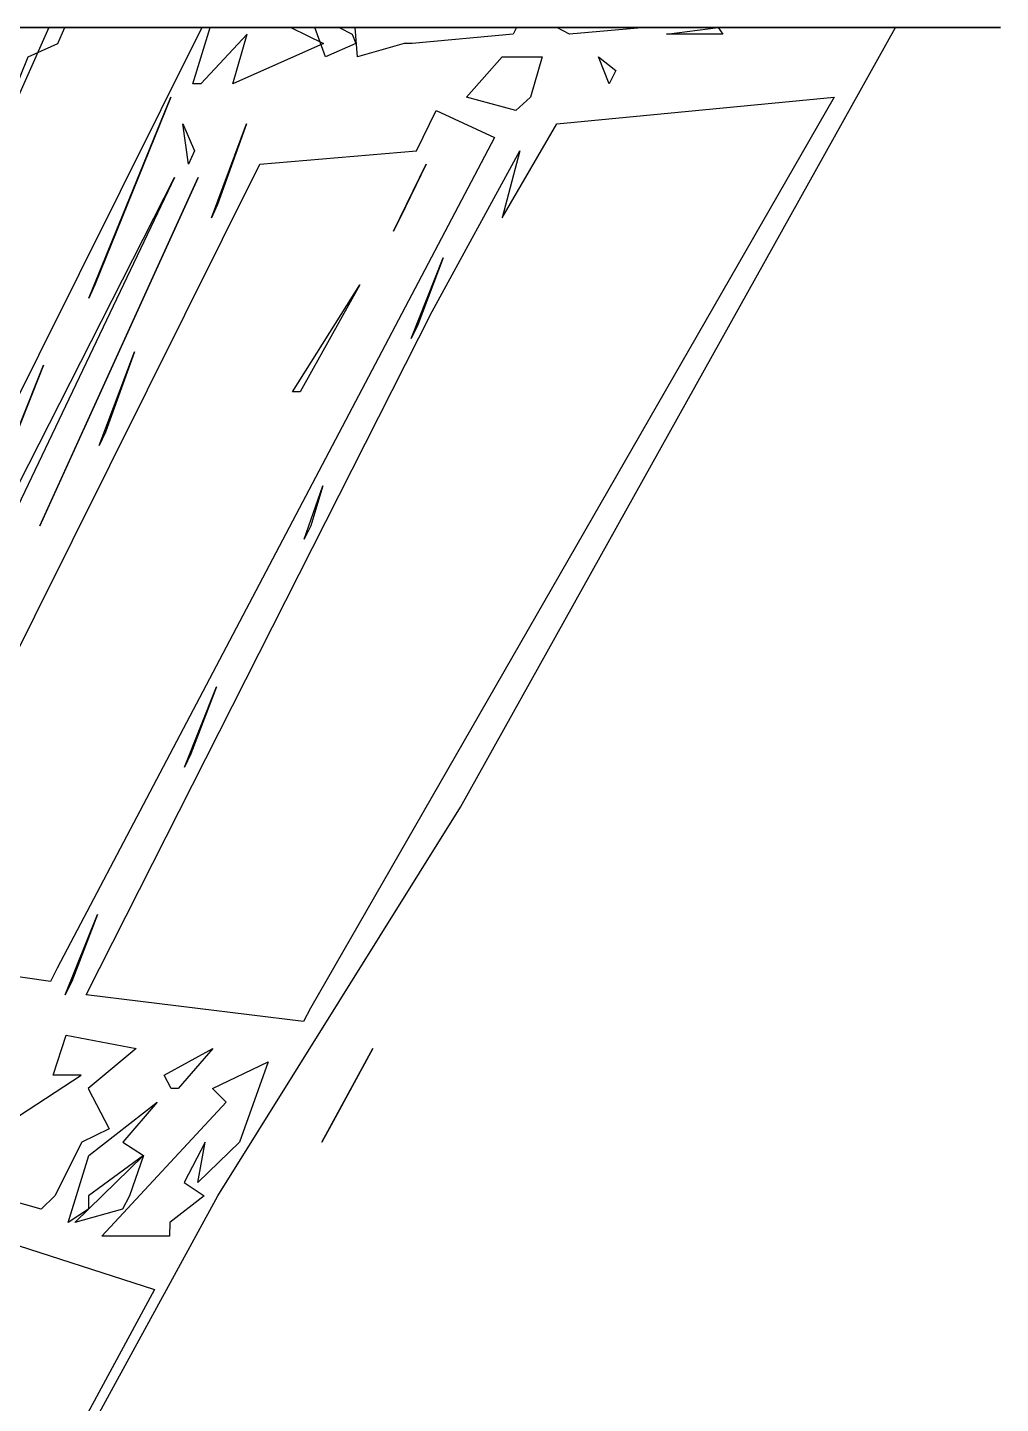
# Model space of a CAD drawing. Extents: x -11089 to 11068, y 2036 to 20000.
# Drawn here: x 8450 to 11068, y 16297 to 20000 of the extents above; entities that cross this region are included whole.
import ezdxf

# ---------------------------------------------------------------- set-up
doc = ezdxf.new("R2010")
doc.units = 0

msp = doc.modelspace()

# ---------------------------------------------------------------- linework, layer by layer
for p, q in [((8506.9444, 20000, 2097.619), (3859.5372, 9536.0577)), ((8919.2708, 20000, 1645.2381), (7819.3078, 17793.2692)), ((7942.7083, 20000, 2466.6667), (8680.5556, 20000, 2478.5714)), ((8680.5556, 20000, 2478.5714), (7942.7083, 20000, 2514.2857)), ((8940.9722, 20000, 2466.6667), (8485.2431, 20000, 2430.9524)), ((8485.2431, 20000, 2430.9524), (8506.9444, 20000, 2097.619)), ((8531.8489, 19956.7308), (8550.3472, 20000, 2323.8095)), ((8550.3472, 20000, 2323.8095), (8615.4514, 20000, 2276.1905)), ((8615.4514, 20000, 2276.1905), (8593.75, 20000, 2347.619)), ((8593.75, 20000, 2347.619), (8658.8542, 20000, 2407.1429)), ((8593.75, 20000, 1954.7619), (8593.75, 20000, 2216.6667)), ((8593.75, 20000, 2216.6667), (8593.75, 20000, 1966.6667)), ((8593.75, 20000, 1966.6667), (8593.75, 20000, 1954.7619)), ((9136.2847, 20000, 2645.2381), (8658.8542, 20000, 2585.7143)), ((8658.8542, 20000, 2585.7143), (9006.0764, 20000, 2597.619)), ((8658.8542, 20000, 2407.1429), (9114.5833, 20000, 2478.5714)), ((8680.5556, 20000, 2514.2857), (8897.5694, 20000, 2514.2857)), ((8702.2569, 20000, 2514.2857), (8680.5556, 20000, 2514.2857)), ((8680.5556, 20000, 4371.4286), (8723.9583, 20000, 4407.1429)), ((8723.9583, 20000, 4407.1429), (8680.5556, 20000, 4383.3333)), ((8680.5556, 20000, 4383.3333), (8680.5556, 20000, 4371.4286)), ((8962.6736, 20000, 2550), (8702.2569, 20000, 2514.2857)), ((8894.8072, 19848.5577), (8940.9722, 20000, 1621.4286)), ((8984.375, 20000, 2514.2857), (8897.5694, 20000, 2490.4762)), ((8897.5694, 20000, 2490.4762), (8940.9722, 20000, 2466.6667)), ((8897.5694, 20000, 2514.2857), (8962.6736, 20000, 2550)), ((9006.0764, 20000, 3561.9048), (8897.5694, 20000, 3550)), ((8897.5694, 20000, 3550), (9071.1806, 20000, 3526.1905)), ((10416.6667, 20000, 1704.7619), (8919.2708, 20000, 1645.2381)), ((9157.9861, 20000, 3633.3333), (8919.2708, 20000, 3585.7143)), ((8919.2708, 20000, 3585.7143), (9006.0764, 20000, 3561.9048)), ((8940.9722, 20000, 1621.4286), (9157.9861, 20000, 1609.5238)), ((9027.7778, 20000, 4752.381), (8940.9722, 20000, 4716.6667)), ((8940.9722, 20000, 4716.6667), (9027.7778, 20000, 4728.5714)), ((9114.5833, 20000, 2502.381), (8962.6736, 20000, 2478.5714)), ((8962.6736, 20000, 2478.5714), (8984.375, 20000, 2514.2857)), ((9006.0764, 20000, 2597.619), (9136.2847, 20000, 2561.9048)), ((9071.1806, 20000, 4716.6667), (9027.7778, 20000, 4752.381)), ((9027.7778, 20000, 4728.5714), (9049.4792, 20000, 4692.8571)), ((9136.2847, 20000, 2561.9048), (9049.4792, 20000, 2514.2857)), ((9049.4792, 20000, 2514.2857), (9114.5833, 20000, 2502.381)), ((9114.5833, 20000, 3538.0952), (9049.4792, 20000, 3550)), ((9049.4792, 20000, 3550), (9049.4792, 20000, 3597.619)), ((9049.4792, 20000, 3597.619), (9136.2847, 20000, 3609.5238)), ((9049.4792, 20000, 3240.4762), (9179.6875, 20000, 3240.4762)), ((9071.1806, 20000, 3252.381), (9049.4792, 20000, 3240.4762)), ((9136.2847, 20000, 3419.0476), (9049.4792, 20000, 3419.0476)), ((9049.4792, 20000, 3419.0476), (9136.2847, 20000, 3383.3333)), ((9049.4792, 20000, 4680.9524), (9179.6875, 20000, 4680.9524)), ((9179.6875, 20000, 4680.9524), (9049.4792, 20000, 4704.7619)), ((9049.4792, 20000, 4704.7619), (9114.5833, 20000, 4752.381)), ((9049.4792, 20000, 4692.8571), (9049.4792, 20000, 4680.9524)), ((9266.4931, 20000, 2133.3333), (9071.1806, 20000, 2109.5238)), ((9071.1806, 20000, 2109.5238), (9071.1806, 20000, 2002.381)), ((9071.1806, 20000, 2002.381), (9136.2847, 20000, 1990.4762)), ((9092.8819, 20000, 4038.0952), (9071.1806, 20000, 3966.6667)), ((9071.1806, 20000, 3966.6667), (9157.9861, 20000, 3990.4762)), ((9071.1806, 20000, 3526.1905), (9114.5833, 20000, 3538.0952)), ((9157.9861, 20000, 3276.1905), (9071.1806, 20000, 3252.381)), ((9114.5833, 20000, 4752.381), (9071.1806, 20000, 4716.6667)), ((9179.6875, 20000, 2002.381), (9092.8819, 20000, 2038.0952)), ((9092.8819, 20000, 2038.0952), (9092.8819, 20000, 2097.619)), ((9092.8819, 20000, 2097.619), (9201.3889, 20000, 2109.5238)), ((9157.9861, 20000, 4014.2857), (9092.8819, 20000, 4038.0952)), ((9114.5833, 20000, 2478.5714), (9157.9861, 20000, 2228.5714)), ((9157.9861, 20000, 3990.4762), (9114.5833, 20000, 3692.8571)), ((9114.5833, 20000, 3692.8571), (9201.3889, 20000, 3680.9524)), ((9179.6875, 20000, 3240.4762), (9114.5833, 20000, 3264.2857)), ((9114.5833, 20000, 3264.2857), (9157.9861, 20000, 3276.1905)), ((9201.3889, 20000, 2978.5714), (9136.2847, 20000, 2645.2381)), ((9136.2847, 20000, 1990.4762), (9179.6875, 20000, 2002.381)), ((9288.1944, 20000, 4538.0952), (9136.2847, 20000, 4478.5714)), ((9136.2847, 20000, 4478.5714), (9223.0903, 20000, 4430.9524)), ((9136.2847, 20000, 3609.5238), (9331.5972, 20000, 3561.9048)), ((9136.2847, 20000, 3371.4286), (9136.2847, 20000, 3419.0476)), ((9136.2847, 20000, 3383.3333), (9136.2847, 20000, 3371.4286)), ((9157.9861, 20000, 2228.5714), (9266.4931, 20000, 2490.4762)), ((9157.9861, 20000, 1609.5238), (9157.9861, 20000, 1645.2381)), ((9157.9861, 20000, 1645.2381), (9246.4454, 19956.7308)), ((9179.6875, 20000, 2288.0952), (9157.9861, 20000, 2419.0476)), ((9157.9861, 20000, 2419.0476), (9179.6875, 20000, 2300)), ((9244.7917, 20000, 4728.5714), (9157.9861, 20000, 4716.6667)), ((9157.9861, 20000, 4716.6667), (9331.5972, 20000, 4740.4762)), ((9223.0903, 20000, 4430.9524), (9157.9861, 20000, 4323.8095)), ((9157.9861, 20000, 4323.8095), (9244.7917, 20000, 4252.381)), ((9179.6875, 20000, 4276.1905), (9157.9861, 20000, 4014.2857)), ((9201.3889, 20000, 3680.9524), (9157.9861, 20000, 3633.3333)), ((9288.1944, 20000, 3466.6667), (9157.9861, 20000, 3466.6667)), ((9157.9861, 20000, 3466.6667), (9353.2986, 20000, 3359.5238)), ((9179.6875, 20000, 2300), (9179.6875, 20000, 2288.0952)), ((9375, 20000, 4645.2381), (9179.6875, 20000, 4621.4286)), ((9179.6875, 20000, 4621.4286), (9266.4931, 20000, 4609.5238)), ((9244.7917, 20000, 4252.381), (9179.6875, 20000, 4276.1905)), ((9244.7917, 20000, 3395.2381), (9179.6875, 20000, 3383.3333)), ((9179.6875, 20000, 3383.3333), (9223.0903, 20000, 3359.5238)), ((9288.1944, 20000, 4288.0952), (9179.6875, 20000, 4347.619)), ((9179.6875, 20000, 4347.619), (9266.4931, 20000, 4419.0476)), ((9309.8958, 20000, 2978.5714), (9201.3889, 20000, 2978.5714)), ((9201.3889, 20000, 2109.5238), (9223.0903, 20000, 2038.0952)), ((9266.4931, 20000, 4609.5238), (9201.3889, 20000, 4561.9048)), ((9201.3889, 20000, 4561.9048), (9288.1944, 20000, 4538.0952)), ((9331.5972, 20000, 3561.9048), (9201.3889, 20000, 3526.1905)), ((9201.3889, 20000, 3526.1905), (9331.5972, 20000, 3561.9048)), ((9353.2986, 20000, 3359.5238), (9201.3889, 20000, 3288.0952)), ((9201.3889, 20000, 3288.0952), (9418.4028, 20000, 3264.2857)), ((9353.2986, 20000, 3097.619), (9201.3889, 20000, 3097.619)), ((9201.3889, 20000, 3097.619), (9288.1944, 20000, 3026.1905)), ((9288.1944, 20000, 3597.619), (9201.3889, 20000, 3609.5238)), ((9201.3889, 20000, 3609.5238), (9266.4931, 20000, 3680.9524)), ((9288.1944, 20000, 3978.5714), (9201.3889, 20000, 4026.1905)), ((9201.3889, 20000, 4026.1905), (9309.8958, 20000, 4014.2857)), ((9223.0903, 20000, 3919.0476), (9201.3889, 20000, 3990.4762)), ((9201.3889, 20000, 3990.4762), (9244.7917, 20000, 3930.9524)), ((9223.0903, 20000, 2038.0952), (9266.4931, 20000, 2133.3333)), ((9251.3543, 19920.6731), (9223.0903, 20000, 1621.4286)), ((9223.0903, 20000, 1621.4286), (9288.1944, 20000, 1645.2381)), ((9223.0903, 20000, 3359.5238), (9244.7917, 20000, 3347.619)), ((9288.1944, 20000, 3692.8571), (9223.0903, 20000, 3704.7619)), ((9223.0903, 20000, 3704.7619), (9288.1944, 20000, 3978.5714)), ((9244.7917, 20000, 3930.9524), (9223.0903, 20000, 3919.0476)), ((9331.5972, 20000, 2704.7619), (9244.7917, 20000, 2680.9524)), ((9244.7917, 20000, 2680.9524), (9309.8958, 20000, 2978.5714)), ((9375, 20000, 4776.1905), (9244.7917, 20000, 4776.1905)), ((9244.7917, 20000, 4776.1905), (9244.7917, 20000, 4728.5714)), ((9244.7917, 20000, 3347.619), (9244.7917, 20000, 3395.2381)), ((9331.5972, 20000, 4073.8095), (9244.7917, 20000, 4121.4286)), ((9244.7917, 20000, 4121.4286), (9331.5972, 20000, 4145.2381)), ((9331.5972, 20000, 4478.5714), (9244.7917, 20000, 4478.5714)), ((9244.7917, 20000, 4478.5714), (9353.2986, 20000, 4514.2857)), ((9266.4931, 20000, 2490.4762), (9266.4931, 20000, 2133.3333)), ((9266.4931, 20000, 2133.3333), (9288.1944, 20000, 2538.0952)), ((9353.2986, 20000, 2573.8095), (9266.4931, 20000, 2609.5238)), ((9266.4931, 20000, 2609.5238), (9309.8958, 20000, 2633.3333)), ((9396.7014, 20000, 4728.5714), (9266.4931, 20000, 4752.381)), ((9266.4931, 20000, 4752.381), (9375, 20000, 4776.1905)), ((9353.2986, 20000, 3407.1429), (9266.4931, 20000, 3430.9524)), ((9266.4931, 20000, 3430.9524), (9375, 20000, 3454.7619)), ((9266.4931, 20000, 3680.9524), (9353.2986, 20000, 3633.3333)), ((9309.8958, 20000, 4014.2857), (9266.4931, 20000, 4050)), ((9266.4931, 20000, 4050), (9331.5972, 20000, 4061.9048)), ((9266.4931, 20000, 4419.0476), (9288.1944, 20000, 4300)), ((9288.1944, 20000, 2538.0952), (9505.2083, 20000, 2538.0952)), ((9288.1944, 20000, 1645.2381), (9323.1988, 19982)), ((9331.5972, 20000, 3502.381), (9288.1944, 20000, 3466.6667)), ((9288.1944, 20000, 3026.1905), (9331.5972, 20000, 3050)), ((9396.7014, 20000, 3466.6667), (9288.1944, 20000, 3466.6667)), ((9288.1944, 20000, 3466.6667), (9375, 20000, 3478.5714)), ((9309.8958, 20000, 3597.619), (9288.1944, 20000, 3597.619)), ((9396.7014, 20000, 3907.1429), (9288.1944, 20000, 3704.7619)), ((9288.1944, 20000, 3704.7619), (9288.1944, 20000, 3692.8571)), ((9288.1944, 20000, 4300), (9288.1944, 20000, 4288.0952)), ((9353.2986, 20000, 4514.2857), (9288.1944, 20000, 4573.8095)), ((9288.1944, 20000, 4573.8095), (9418.4028, 20000, 4514.2857)), ((9331.5972, 20000, 2680.9524), (9309.8958, 20000, 2823.8095)), ((9309.8958, 20000, 2823.8095), (9331.5972, 20000, 2704.7619)), ((9309.8958, 20000, 2633.3333), (9743.9236, 20000, 2704.7619)), ((9353.2986, 20000, 3633.3333), (9309.8958, 20000, 3597.619)), ((9440.1042, 20000, 2669.0476), (9331.5972, 20000, 2680.9524)), ((9337.8155, 19920.6731), (9331.5972, 20000, 1609.5238)), ((9331.5972, 20000, 1609.5238), (9375, 20000, 1645.2381)), ((9331.5972, 20000, 4740.4762), (9375, 20000, 4645.2381)), ((9331.5972, 20000, 3561.9048), (9418.4028, 20000, 3538.0952)), ((9375, 20000, 3478.5714), (9331.5972, 20000, 3502.381)), ((9331.5972, 20000, 3050), (9526.9097, 20000, 3014.2857)), ((9331.5972, 20000, 4061.9048), (9461.8056, 20000, 4002.381)), ((9331.5972, 20000, 4145.2381), (9331.5972, 20000, 4085.7143)), ((9331.5972, 20000, 4085.7143), (9331.5972, 20000, 4073.8095)), ((9353.2986, 20000, 4490.4762), (9331.5972, 20000, 4478.5714)), ((9375, 20000, 2573.8095), (9353.2986, 20000, 2573.8095)), ((9418.4028, 20000, 3264.2857), (9353.2986, 20000, 3252.381)), ((9353.2986, 20000, 3252.381), (9353.2986, 20000, 3097.619)), ((9440.1042, 20000, 3109.5238), (9353.2986, 20000, 3097.619)), ((9353.2986, 20000, 3097.619), (9418.4028, 20000, 3157.1429)), ((9396.7014, 20000, 3442.8571), (9353.2986, 20000, 3407.1429)), ((9461.8056, 20000, 4002.381), (9353.2986, 20000, 4002.381)), ((9353.2986, 20000, 4002.381), (9396.7014, 20000, 3907.1429)), ((9418.4028, 20000, 4442.8571), (9353.2986, 20000, 4466.6667)), ((9353.2986, 20000, 4466.6667), (9418.4028, 20000, 4490.4762)), ((9418.4028, 20000, 4514.2857), (9353.2986, 20000, 4490.4762)), ((9375, 20000, 1645.2381), (9483.5069, 20000, 1609.5238)), ((9700.5208, 20000, 2621.4286), (9375, 20000, 2573.8095)), ((9526.9097, 20000, 3585.7143), (9375, 20000, 3704.7619)), ((9375, 20000, 3704.7619), (9483.5069, 20000, 3990.4762)), ((9483.5069, 20000, 3990.4762), (9375, 20000, 4073.8095)), ((9375, 20000, 4073.8095), (9483.5069, 20000, 4204.7619)), ((9418.4028, 20000, 3538.0952), (9375, 20000, 3478.5714)), ((9375, 20000, 3454.7619), (9396.7014, 20000, 3442.8571)), ((9375, 20000, 3478.5714), (9396.7014, 20000, 3466.6667)), ((9418.4028, 20000, 4776.1905), (9396.7014, 20000, 4728.5714)), ((9461.8056, 20000, 3192.8571), (9396.7014, 20000, 3228.5714)), ((9396.7014, 20000, 3228.5714), (9461.8056, 20000, 3240.4762)), ((9743.9236, 20000, 4776.1905), (9418.4028, 20000, 4776.1905)), ((9418.4028, 20000, 3157.1429), (9461.8056, 20000, 3121.4286)), ((9461.8056, 20000, 3430.9524), (9418.4028, 20000, 3442.8571)), ((9418.4028, 20000, 3442.8571), (9483.5069, 20000, 3466.6667)), ((9418.4028, 20000, 4490.4762), (9418.4028, 20000, 4454.7619)), ((9418.4028, 20000, 4454.7619), (9418.4028, 20000, 4442.8571)), ((10243.0556, 20000, 2919.0476), (9440.1042, 20000, 2669.0476)), ((9483.5069, 20000, 4204.7619), (9440.1042, 20000, 4323.8095)), ((9440.1042, 20000, 4323.8095), (9505.2083, 20000, 4407.1429)), ((9461.8056, 20000, 3121.4286), (9440.1042, 20000, 3109.5238)), ((9505.2083, 20000, 4407.1429), (9461.8056, 20000, 4442.8571)), ((9461.8056, 20000, 4442.8571), (9548.6111, 20000, 4490.4762)), ((9461.8056, 20000, 3240.4762), (9461.8056, 20000, 3204.7619)), ((9461.8056, 20000, 3204.7619), (9461.8056, 20000, 3192.8571)), ((9483.5069, 20000, 3430.9524), (9461.8056, 20000, 3430.9524)), ((9483.5069, 20000, 1609.5238), (9505.2083, 20000, 1657.1429)), ((9570.3125, 20000, 3050), (9483.5069, 20000, 3050)), ((9483.5069, 20000, 3050), (9570.3125, 20000, 3430.9524)), ((9483.5069, 20000, 3466.6667), (9483.5069, 20000, 3430.9524)), ((9505.2083, 20000, 2538.0952), (9700.5208, 20000, 2609.5238)), ((9505.2083, 20000, 1657.1429), (9765.625, 20000, 1657.1429)), ((9548.6111, 20000, 4490.4762), (9505.2083, 20000, 4573.8095)), ((9505.2083, 20000, 4573.8095), (9743.9236, 20000, 4776.1905)), ((9548.6111, 20000, 3621.4286), (9526.9097, 20000, 3585.7143)), ((9526.9097, 20000, 3014.2857), (9548.6111, 20000, 3002.381)), ((9548.6111, 20000, 3002.381), (10156.25, 20000, 3050)), ((9895.8333, 20000, 3633.3333), (9548.6111, 20000, 3621.4286)), ((9570.3125, 20000, 3430.9524), (10655.3819, 20000, 3692.8571)), ((9592.0139, 20000, 3050), (9570.3125, 20000, 3050)), ((10264.7569, 20000, 3180.9524), (9592.0139, 20000, 3050)), ((9615.0325, 17901.4423), (10785.5903, 20000, 1907.1429)), ((9765.625, 20000, 3550), (9657.1181, 20000, 3561.9048)), ((9657.1181, 20000, 3561.9048), (9765.625, 20000, 3561.9048)), ((9700.5208, 20000, 2609.5238), (9939.2361, 20000, 2597.619)), ((9743.9236, 20000, 2657.1429), (9700.5208, 20000, 2621.4286)), ((9743.9236, 20000, 2704.7619), (9895.8333, 20000, 2692.8571)), ((10069.4444, 20000, 2680.9524), (9743.9236, 20000, 2657.1429)), ((9765.625, 20000, 1657.1429), (9756.8359, 19982)), ((9939.2361, 20000, 1633.3333), (9765.625, 20000, 1669.0476)), ((9765.625, 20000, 1669.0476), (10308.1597, 20000, 1669.0476)), ((9765.625, 20000, 3561.9048), (9765.625, 20000, 3550)), ((9960.9375, 20000, 3561.9048), (9852.4306, 20000, 3573.8095)), ((9852.4306, 20000, 3573.8095), (9960.9375, 20000, 3597.619)), ((9908.6089, 19982), (9874.1319, 20000, 1621.4286)), ((9874.1319, 20000, 1621.4286), (9939.2361, 20000, 1633.3333)), ((9895.8333, 20000, 2692.8571), (9960.9375, 20000, 2740.4762)), ((10199.6528, 20000, 3704.7619), (9895.8333, 20000, 3633.3333)), ((10112.8472, 20000, 1609.5238), (9908.6089, 19982)), ((10156.25, 20000, 3050), (9917.5347, 20000, 3061.9048)), ((9917.5347, 20000, 3061.9048), (10438.3681, 20000, 3169.0476)), ((9939.2361, 20000, 2597.619), (10807.2917, 20000, 2740.4762)), ((9960.9375, 20000, 2740.4762), (10134.5486, 20000, 2728.5714)), ((9960.9375, 20000, 3597.619), (9982.6389, 20000, 3561.9048)), ((9982.6389, 20000, 3561.9048), (9960.9375, 20000, 3561.9048)), ((10199.6528, 20000, 2740.4762), (10047.7431, 20000, 2752.381)), ((10047.7431, 20000, 2752.381), (10221.3542, 20000, 2752.381)), ((10134.5486, 20000, 2728.5714), (10069.4444, 20000, 2680.9524)), ((10351.5625, 20000, 1621.4286), (10091.1458, 20000, 1621.4286)), ((10091.1458, 20000, 1621.4286), (10112.8472, 20000, 1609.5238)), ((10177.9514, 20000, 3621.4286), (10091.1458, 20000, 3633.3333)), ((10091.1458, 20000, 3633.3333), (10199.6528, 20000, 3657.1429)), ((10168.7912, 19982), (10308.1597, 20000, 1609.5238)), ((10264.7569, 20000, 4002.381), (10177.9514, 20000, 3919.0476)), ((10177.9514, 20000, 3919.0476), (10199.6528, 20000, 3704.7619)), ((10199.6528, 20000, 3621.4286), (10177.9514, 20000, 3621.4286)), ((10221.3542, 20000, 2752.381), (10199.6528, 20000, 2740.4762)), ((10199.6528, 20000, 3657.1429), (10199.6528, 20000, 3621.4286)), ((10329.8611, 20000, 2728.5714), (10243.0556, 20000, 2776.1905)), ((10243.0556, 20000, 2776.1905), (10894.0972, 20000, 2883.3333)), ((10698.7847, 20000, 2966.6667), (10243.0556, 20000, 2919.0476)), ((10308.1597, 20000, 1669.0476), (10243.0556, 20000, 1680.9524)), ((10243.0556, 20000, 1680.9524), (10308.1597, 20000, 1704.7619)), ((10286.4583, 20000, 3740.4762), (10243.0556, 20000, 3788.0952)), ((10243.0556, 20000, 3788.0952), (10351.5625, 20000, 3823.8095)), ((10329.8611, 20000, 4157.1429), (10243.0556, 20000, 4169.0476)), ((10243.0556, 20000, 4169.0476), (10243.0556, 20000, 4133.3333)), ((10243.0556, 20000, 4133.3333), (10264.7569, 20000, 4121.4286)), ((10394.9653, 20000, 3942.8571), (10264.7569, 20000, 4002.381)), ((10351.5625, 20000, 3228.5714), (10264.7569, 20000, 3180.9524)), ((10373.2639, 20000, 3847.619), (10264.7569, 20000, 3835.7143)), ((10264.7569, 20000, 3835.7143), (10286.4583, 20000, 3883.3333)), ((10329.8611, 20000, 4097.619), (10264.7569, 20000, 4097.619)), ((10264.7569, 20000, 4097.619), (10286.4583, 20000, 4073.8095)), ((10264.7569, 20000, 4121.4286), (10329.8611, 20000, 4157.1429)), ((10438.3681, 20000, 3752.381), (10286.4583, 20000, 3740.4762)), ((10286.4583, 20000, 3883.3333), (10308.1597, 20000, 3871.4286)), ((10286.4583, 20000, 4073.8095), (10308.1597, 20000, 4061.9048)), ((10308.1597, 20000, 1609.5238), (10320.5642, 19982)), ((10308.1597, 20000, 1704.7619), (10438.3681, 20000, 1669.0476)), ((10308.1597, 20000, 3871.4286), (10373.2639, 20000, 3847.619)), ((10308.1597, 20000, 4061.9048), (10329.8611, 20000, 4097.619)), ((10742.1875, 20000, 2823.8095), (10329.8611, 20000, 2728.5714)), ((10438.3681, 20000, 1669.0476), (10351.5625, 20000, 1621.4286)), ((10438.3681, 20000, 2859.5238), (10351.5625, 20000, 2883.3333)), ((10351.5625, 20000, 2883.3333), (10503.4722, 20000, 2895.2381)), ((10655.3819, 20000, 3692.8571), (10351.5625, 20000, 3228.5714)), ((10351.5625, 20000, 3823.8095), (10416.6667, 20000, 3764.2857)), ((10633.6806, 20000, 3835.7143), (10394.9653, 20000, 3835.7143)), ((10394.9653, 20000, 3835.7143), (10394.9653, 20000, 3942.8571)), ((10503.4722, 20000, 3811.9048), (10394.9653, 20000, 3811.9048)), ((10394.9653, 20000, 3811.9048), (10481.7708, 20000, 3823.8095)), ((10742.1875, 20000, 1752.381), (10416.6667, 20000, 1704.7619)), ((10416.6667, 20000, 3764.2857), (10438.3681, 20000, 3752.381)), ((10590.2778, 20000, 1609.5238), (10438.3681, 20000, 1609.5238)), ((10438.3681, 20000, 1609.5238), (10568.5764, 20000, 1621.4286)), ((10546.875, 20000, 1633.3333), (10438.3681, 20000, 1633.3333)), ((10438.3681, 20000, 1633.3333), (10481.7708, 20000, 1716.6667)), ((10460.0694, 20000, 2859.5238), (10438.3681, 20000, 2859.5238)), ((10438.3681, 20000, 3169.0476), (10460.0694, 20000, 3252.381)), ((10503.4722, 20000, 2895.2381), (10460.0694, 20000, 2859.5238)), ((10460.0694, 20000, 3252.381), (10633.6806, 20000, 3288.0952)), ((10481.7708, 20000, 1716.6667), (10568.5764, 20000, 1692.8571)), ((10481.7708, 20000, 3823.8095), (10503.4722, 20000, 3811.9048)), ((10568.5764, 20000, 1692.8571), (10503.4722, 20000, 1680.9524)), ((10503.4722, 20000, 1680.9524), (10590.2778, 20000, 1657.1429)), ((10525.1736, 20000, 3335.7143), (10503.4722, 20000, 3371.4286)), ((10503.4722, 20000, 3371.4286), (10763.8889, 20000, 3466.6667)), ((10590.2778, 20000, 1657.1429), (10525.1736, 20000, 1645.2381)), ((10525.1736, 20000, 1645.2381), (10546.875, 20000, 1633.3333)), ((10568.5764, 20000, 3371.4286), (10525.1736, 20000, 3335.7143)), ((10633.6806, 20000, 3728.5714), (10525.1736, 20000, 3728.5714)), ((10525.1736, 20000, 3728.5714), (10633.6806, 20000, 3740.4762)), ((10568.5764, 20000, 3811.9048), (10525.1736, 20000, 3823.8095)), ((10525.1736, 20000, 3823.8095), (10611.9792, 20000, 3835.7143)), ((10568.5764, 20000, 1621.4286), (10590.2778, 20000, 1609.5238)), ((10633.6806, 20000, 1645.2381), (10568.5764, 20000, 1645.2381)), ((10568.5764, 20000, 1645.2381), (10611.9792, 20000, 1716.6667)), ((10633.6806, 20000, 3288.0952), (10568.5764, 20000, 3371.4286)), ((10590.2778, 20000, 3430.9524), (10568.5764, 20000, 3466.6667)), ((10568.5764, 20000, 3466.6667), (10677.0833, 20000, 3442.8571)), ((10590.2778, 20000, 3811.9048), (10568.5764, 20000, 3811.9048)), ((10763.8889, 20000, 3466.6667), (10590.2778, 20000, 3466.6667)), ((10590.2778, 20000, 3466.6667), (10742.1875, 20000, 3597.619)), ((10611.9792, 20000, 3419.0476), (10590.2778, 20000, 3430.9524)), ((10742.1875, 20000, 3776.1905), (10590.2778, 20000, 3800)), ((10590.2778, 20000, 3800), (10742.1875, 20000, 3823.8095)), ((10611.9792, 20000, 3835.7143), (10590.2778, 20000, 3811.9048)), ((10611.9792, 20000, 1716.6667), (10655.3819, 20000, 1657.1429)), ((10763.8889, 20000, 3883.3333), (10611.9792, 20000, 3871.4286)), ((10611.9792, 20000, 3871.4286), (10677.0833, 20000, 3859.5238)), ((10677.0833, 20000, 3442.8571), (10611.9792, 20000, 3419.0476)), ((10655.3819, 20000, 1657.1429), (10633.6806, 20000, 1645.2381)), ((11002.6042, 20000, 3942.8571), (10633.6806, 20000, 3895.2381)), ((10633.6806, 20000, 3895.2381), (10763.8889, 20000, 3883.3333)), ((10677.0833, 20000, 3859.5238), (10633.6806, 20000, 3835.7143)), ((10633.6806, 20000, 3740.4762), (10633.6806, 20000, 3728.5714)), ((10742.1875, 20000, 3442.8571), (10677.0833, 20000, 3264.2857)), ((10677.0833, 20000, 3264.2857), (11067.7083, 20000, 3300)), ((10807.2917, 20000, 3085.7143), (10698.7847, 20000, 2966.6667)), ((10807.2917, 20000, 3847.619), (10698.7847, 20000, 3859.5238)), ((10698.7847, 20000, 3859.5238), (10785.5903, 20000, 3859.5238)), ((10872.3958, 20000, 3716.6667), (10720.4861, 20000, 3716.6667)), ((10720.4861, 20000, 3716.6667), (10785.5903, 20000, 3764.2857)), ((10915.7986, 20000, 2800), (10742.1875, 20000, 2823.8095)), ((10850.6944, 20000, 2692.8571), (10742.1875, 20000, 1752.381)), ((10742.1875, 20000, 3597.619), (10894.0972, 20000, 3585.7143)), ((10807.2917, 20000, 3454.7619), (10742.1875, 20000, 3442.8571)), ((10742.1875, 20000, 3823.8095), (10742.1875, 20000, 3788.0952)), ((10742.1875, 20000, 3788.0952), (10742.1875, 20000, 3776.1905)), ((10828.9931, 20000, 3788.0952), (10742.1875, 20000, 3788.0952)), ((10742.1875, 20000, 3788.0952), (10785.5903, 20000, 3823.8095)), ((10980.9028, 20000, 2966.6667), (10763.8889, 20000, 2954.7619)), ((10763.8889, 20000, 2954.7619), (10763.8889, 20000, 3014.2857)), ((10763.8889, 20000, 3014.2857), (10959.2014, 20000, 3121.4286)), ((11067.7083, 20000, 3359.5238), (10763.8889, 20000, 3311.9048)), ((10763.8889, 20000, 3311.9048), (10915.7986, 20000, 3514.2857)), ((10785.5903, 20000, 1907.1429), (10915.7986, 20000, 2800)), ((10872.3958, 20000, 3657.1429), (10785.5903, 20000, 3657.1429)), ((10785.5903, 20000, 3657.1429), (10807.2917, 20000, 3692.8571)), ((10785.5903, 20000, 3764.2857), (10850.6944, 20000, 3728.5714)), ((10785.5903, 20000, 3823.8095), (10807.2917, 20000, 3800)), ((10785.5903, 20000, 3859.5238), (10807.2917, 20000, 3847.619)), ((10894.0972, 20000, 3109.5238), (10807.2917, 20000, 3085.7143)), ((10807.2917, 20000, 2740.4762), (10850.6944, 20000, 2692.8571)), ((10894.0972, 20000, 3585.7143), (10807.2917, 20000, 3454.7619)), ((10807.2917, 20000, 3692.8571), (10850.6944, 20000, 3669.0476)), ((10807.2917, 20000, 3800), (10828.9931, 20000, 3788.0952)), ((10915.7986, 20000, 3859.5238), (10828.9931, 20000, 3871.4286)), ((10828.9931, 20000, 3871.4286), (10937.5, 20000, 3871.4286)), ((10850.6944, 20000, 3669.0476), (10872.3958, 20000, 3657.1429)), ((10850.6944, 20000, 3728.5714), (10872.3958, 20000, 3716.6667)), ((10894.0972, 20000, 2883.3333), (10872.3958, 20000, 2954.7619)), ((10872.3958, 20000, 2954.7619), (11067.7083, 20000, 2966.6667)), ((10937.5, 20000, 3680.9524), (10872.3958, 20000, 3692.8571)), ((10872.3958, 20000, 3692.8571), (10959.2014, 20000, 3680.9524)), ((11002.6042, 20000, 3716.6667), (10872.3958, 20000, 3716.6667)), ((10872.3958, 20000, 3716.6667), (10959.2014, 20000, 3752.381)), ((10937.5, 20000, 3752.381), (10872.3958, 20000, 3752.381)), ((10872.3958, 20000, 3752.381), (10937.5, 20000, 3811.9048)), ((10915.7986, 20000, 3228.5714), (10894.0972, 20000, 3109.5238)), ((10937.5, 20000, 3895.2381), (10894.0972, 20000, 3919.0476)), ((10894.0972, 20000, 3919.0476), (10980.9028, 20000, 3942.8571)), ((10959.2014, 20000, 3121.4286), (10915.7986, 20000, 3157.1429)), ((10915.7986, 20000, 3157.1429), (10980.9028, 20000, 3240.4762)), ((10980.9028, 20000, 3240.4762), (10915.7986, 20000, 3228.5714)), ((10915.7986, 20000, 3514.2857), (11024.3056, 20000, 3550)), ((11067.7083, 20000, 4145.2381), (10915.7986, 20000, 4014.2857)), ((10915.7986, 20000, 4014.2857), (11002.6042, 20000, 3990.4762)), ((10937.5, 20000, 3871.4286), (10915.7986, 20000, 3859.5238)), ((10959.2014, 20000, 3680.9524), (10937.5, 20000, 3680.9524)), ((10937.5, 20000, 3811.9048), (10959.2014, 20000, 3764.2857)), ((10959.2014, 20000, 3764.2857), (10937.5, 20000, 3752.381)), ((10980.9028, 20000, 3942.8571), (10937.5, 20000, 3907.1429)), ((10937.5, 20000, 3907.1429), (10937.5, 20000, 3895.2381)), ((11067.7083, 20000, 2966.6667), (10959.2014, 20000, 3014.2857)), ((10959.2014, 20000, 3014.2857), (10980.9028, 20000, 2966.6667)), ((11024.3056, 20000, 3550), (10959.2014, 20000, 3561.9048)), ((10959.2014, 20000, 3561.9048), (11024.3056, 20000, 3585.7143)), ((10959.2014, 20000, 3752.381), (10980.9028, 20000, 3728.5714)), ((11024.3056, 20000, 3585.7143), (10980.9028, 20000, 3657.1429)), ((10980.9028, 20000, 3657.1429), (11067.7083, 20000, 3692.8571)), ((10980.9028, 20000, 3728.5714), (11002.6042, 20000, 3716.6667)), ((11002.6042, 20000, 3990.4762), (11002.6042, 20000, 3942.8571)), ((11067.7083, 20000, 2228.5714), (11067.7083, 20000, 2704.7619)), ((11067.7083, 20000, 2704.7619), (11067.7083, 20000, 2240.4762)), ((11067.7083, 20000, 2240.4762), (11067.7083, 20000, 2228.5714)), ((11067.7083, 20000, 3300), (11067.7083, 20000, 3359.5238)), ((11067.7083, 20000, 3692.8571), (11067.7083, 20000, 4323.8095)), ((11067.7083, 20000, 4323.8095), (11067.7083, 20000, 4145.2381)), ((9041.3346, 19982), (8916.3443, 19848.5577)), ((9002.4925, 19848.5577), (9041.3346, 19982)), ((9323.1988, 19982), (9333.0631, 19956.7308)), ((9756.8359, 19982), (9484.6442, 19956.7308)), ((10320.5642, 19982), (10168.7912, 19982)), ((8451.5876, 19920.6731), (8531.8489, 19956.7308)), ((9246.4454, 19956.7308), (9002.4925, 19848.5577)), ((9333.0631, 19956.7308), (9251.3543, 19920.6731)), ((9462.9897, 19956.7308), (9337.8155, 19920.6731)), ((9484.6442, 19956.7308), (9462.9897, 19956.7308)), ((8013.0918, 18838.9423), (8451.5876, 19920.6731)), ((9631.0764, 19812.5), (9726.8912, 19920.6731)), ((9726.8912, 19920.6731), (9834.9677, 19920.6731)), ((9834.9677, 19920.6731), (9803.0599, 19812.5)), ((10014.7345, 19848.5577), (9986.2749, 19920.6731)), ((9986.2749, 19920.6731), (10032.9277, 19884.6154)), ((10032.9277, 19884.6154), (10014.7345, 19848.5577)), ((8615.3575, 19271.6346), (8835.6527, 19812.5)), ((8835.6527, 19812.5), (8631.477, 19307.6923)), ((8916.3443, 19848.5577), (8894.8072, 19848.5577)), ((10619.9816, 19812.5), (9211.504, 17360.5769)), ((9763.76, 19776.4423), (9631.0764, 19812.5)), ((9803.0599, 19812.5), (9763.76, 19776.4423)), ((9874.4762, 19740.3846), (10619.9816, 19812.5)), ((9496.9399, 19668.2692), (9549.1719, 19776.4423)), ((9549.1719, 19776.4423), (9706.7756, 19704.3269)), ((8883.0645, 19632.2115), (8867.7509, 19740.3846)), ((8867.7509, 19740.3846), (8899.3796, 19668.2692)), ((8944.6787, 19487.9808), (9039.1084, 19740.3846)), ((9039.1084, 19740.3846), (8961.2286, 19524.0385)), ((9727.0737, 19487.9808), (9874.4762, 19740.3846)), ((9706.7756, 19704.3269), (8529.6631, 17468.75)), ((8899.3796, 19668.2692), (8883.0645, 19632.2115)), ((9074.7853, 19632.2115), (9496.9399, 19668.2692)), ((9538.4751, 19235.5769), (9774.3786, 19668.2692)), ((9774.3786, 19668.2692), (9727.0737, 19487.9808)), ((8015.4393, 17504.8077), (9074.7853, 19632.2115)), ((9434.6893, 19451.9231), (9522.1339, 19632.2115)), ((9522.1339, 19632.2115), (9452.1782, 19487.9808)), ((8845.4861, 19596.1538), (7796.0179, 17396.6346)), ((7983.3906, 17901.4423), (8845.4861, 19596.1538)), ((8483.0468, 18658.6538), (8909.2757, 19596.1538)), ((8909.2757, 19596.1538), (8499.4403, 18694.7115)), ((8961.2286, 19524.0385), (8944.6787, 19487.9808)), ((9452.1782, 19487.9808), (9434.6893, 19451.9231)), ((9481.9211, 19163.4615), (9567.9389, 19379.8077)), ((9567.9389, 19379.8077), (9499.7621, 19199.5192)), ((8631.477, 19307.6923), (8615.3575, 19271.6346)), ((9162.9107, 19019.2308), (9343.7834, 19307.6923)), ((9343.7834, 19307.6923), (9183.5478, 19019.2308)), ((8607.7098, 17396.6346), (9538.4751, 19235.5769)), ((9499.7621, 19199.5192), (9481.9211, 19163.4615)), ((8642.8494, 18875), (8737.6704, 19127.4038)), ((8737.6704, 19127.4038), (8659.3602, 18911.0577)), ((8304.9989, 18622.5962), (8493.3289, 19091.3462)), ((8493.3289, 19091.3462), (8321.0794, 18658.6538)), ((9183.5478, 19019.2308), (9162.9107, 19019.2308)), ((8659.3602, 18911.0577), (8642.8494, 18875)), ((9194.0986, 18622.5962), (9244.943, 18766.8269)), ((9244.943, 18766.8269), (9211.9005, 18658.6538)), ((8499.4403, 18694.7115), (8483.0468, 18658.6538)), ((9211.9005, 18658.6538), (9194.0986, 18622.5962)), ((8871.9242, 18009.6154), (8958.7246, 18225.9615)), ((8958.7246, 18225.9615), (8889.687, 18045.6731)), ((8889.687, 18045.6731), (8871.9242, 18009.6154)), ((8961.9433, 16855.7692), (9615.0325, 17901.4423)), ((8551.0802, 17396.6346), (8638.3109, 17612.9808)), ((8638.3109, 17612.9808), (8568.8038, 17432.6923)), ((8512.0568, 17432.6923), (8015.4393, 17504.8077)), ((8529.6631, 17468.75), (8512.0568, 17432.6923)), ((8568.8038, 17432.6923), (8551.0802, 17396.6346)), ((9192.3719, 17324.5192), (8607.7098, 17396.6346)), ((9211.504, 17360.5769), (9192.3719, 17324.5192)), ((8519.3054, 17180.2885), (8554.1867, 17288.4615)), ((8554.1867, 17288.4615), (8742.2663, 17252.4038)), ((8742.2663, 17252.4038), (8613.0413, 17144.2308)), ((8817.5743, 17180.2885), (8948.1869, 17252.4038)), ((8948.1869, 17252.4038), (8854.8761, 17144.2308)), ((9241.5365, 17000), (9378.7482, 17252.4038)), ((9378.7482, 17252.4038), (9261.1381, 17036.0577)), ((8947.8895, 17144.2308), (9097.6135, 17216.3462)), ((9097.6135, 17216.3462), (9020.1823, 17000)), ((8428.616, 17072.1154), (8593.8726, 17180.2885)), ((8593.8726, 17180.2885), (8519.3054, 17180.2885)), ((8836.2735, 17144.2308), (8817.5743, 17180.2885)), ((8613.0413, 17144.2308), (8669.6084, 17036.0577)), ((8854.8761, 17144.2308), (8836.2735, 17144.2308)), ((8984.761, 17108.1731), (8947.8895, 17144.2308)), ((8614.502, 16963.9423), (8799.1255, 17108.1731)), ((8650.0171, 16747.5962), (8984.761, 17108.1731)), ((8799.1255, 17108.1731), (8706.5972, 17000)), ((8669.6084, 17036.0577), (8595.9201, 17000)), ((9261.1381, 17036.0577), (9241.5365, 17000)), ((8595.9201, 17000), (8522.991, 16855.7692)), ((8706.5972, 17000), (8761.7584, 16963.9423)), ((8927.9514, 17000), (8871.1417, 16891.8269)), ((9020.1823, 17000), (8907.7994, 16891.8269)), ((8907.7994, 16891.8269), (8927.9514, 17000)), ((8559.3721, 16783.6538), (8614.502, 16963.9423)), ((8577.5835, 16783.6538), (8761.7584, 16963.9423)), ((8761.7584, 16963.9423), (8614.4394, 16855.7692)), ((8761.7584, 16963.9423), (8724.1774, 16855.7692)), ((8871.1417, 16891.8269), (8925.3639, 16855.7692)), ((3977.3481, 7733.1731), (8961.9433, 16855.7692)), ((8486.5081, 16819.7115), (8358.3838, 16855.7692)), ((8522.991, 16855.7692), (8486.5081, 16819.7115)), ((8614.4394, 16855.7692), (8614.262, 16819.7115)), ((8724.1774, 16855.7692), (8705.5148, 16819.7115)), ((8925.3639, 16855.7692), (8832.5435, 16783.6538)), ((8121.497, 16819.7115), (8791.7126, 16603.3654)), ((8614.262, 16819.7115), (8559.3721, 16783.6538)), ((8705.5148, 16819.7115), (8577.5835, 16783.6538)), ((8832.5435, 16783.6538), (8831.7402, 16747.5962)), ((8831.7402, 16747.5962), (8650.0171, 16747.5962)), ((8791.7126, 16603.3654), (3392.1201, 6651.4423))]:
    msp.add_line(p, q)

doc.saveas('drawing.dxf')
